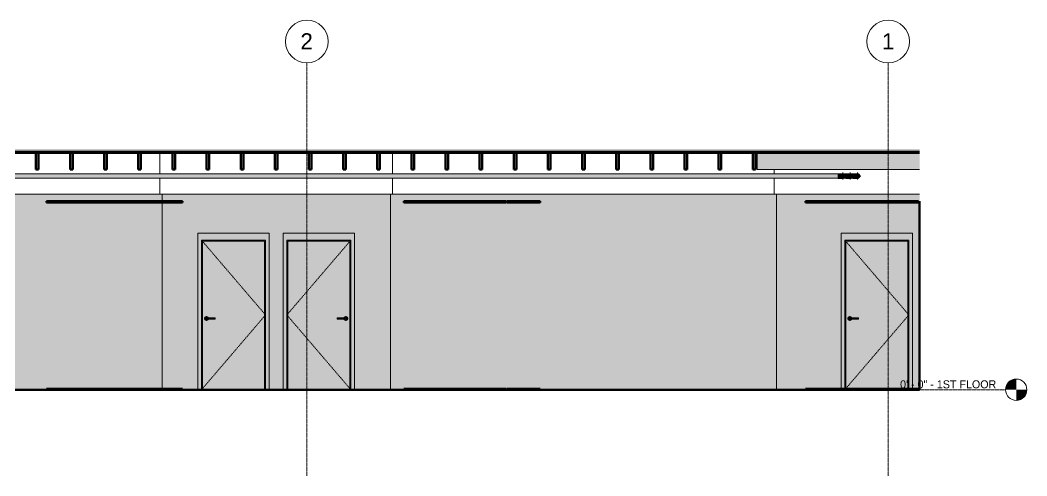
# Model space of a CAD drawing. Header units: inches. Extents: x -3547 to 1672, y -48 to 208.
# Drawn here: x -1654 to -1088, y -48 to 208 of the extents above; entities that cross this region are included whole.
import ezdxf

# ---------------------------------------------------------------- set-up
doc = ezdxf.new("R2010")
doc.units = ezdxf.units.IN
doc.header["$MEASUREMENT"] = 0
for name, pattern in [('Aligning Line 1_8_', [0.25, 0.125, -0.125]), ('Dash 1_16_', [0.125, 0.0625, -0.0625]), ('Grid Line 1_2_', [0.875, 0.5, -0.125, 0.125, -0.125])]:
    doc.linetypes.add(name, pattern=pattern)
for name, color, linetype, lineweight in [('0-2', 9, 'Continuous', 5), ('0-3', 165, 'Continuous', 5), ('0-4', 10, 'Continuous', 5), ('A-CLNG', 13, 'Continuous', 18), ('A-CLNG-2', 13, 'Continuous', 60), ('A-DOOR', 31, 'Continuous', 18), ('A-DOOR-1', 31, 'Dash 1_16_', 9), ('A-DOOR-2', 31, 'Continuous', 9), ('A-DOOR-FRAM', 31, 'Continuous', 9), ('A-DOOR-FRAM-1', 31, 'Continuous', 18), ('A-FLOR', 192, 'Continuous', 18), ('A-FLOR-2', 31, 'Continuous', 18), ('A-FLOR-3', 8, 'Continuous', 5), ('A-FLOR-4', 7, 'Continuous', 18), ('A-FLOR-5', 250, 'Continuous', 60), ('A-FLOR-6', 192, 'Continuous', 60), ('A-FLOR-LEVL', 51, 'Continuous', 9), ('A-FLOR-LEVL-1', 51, 'Grid Line 1_2_', 9), ('A-FLOR-LEVL-2', 151, 'Continuous', 9), ('A-FLOR-LEVL-3', 147, 'Continuous', 9), ('A-FLOR-MCUT-1', 7, 'Continuous', 18), ('A-FLOR-PATT-1', 253, 'Continuous', 9), ('A-WALL-1', 10, 'Continuous', 5), ('A-WALL-3', 7, 'Continuous', 18), ('G-ANNO-SYMB', 111, 'Aligning Line 1_8_', 9), ('G-ANNO-SYMB-1', 147, 'Aligning Line 1_8_', 9), ('I-WALL', 2, 'Continuous', 18), ('I-WALL-1', 2, 'Continuous', 5), ('I-WALL-2', 2, 'Continuous', 60), ('P-PIPE', 3, 'Continuous', 9), ('P-PIPE-1', 3, 'Continuous', 5), ('P-PIPE-CNTR', 3, 'Continuous', 9), ('S-BEAM', 12, 'Continuous', 9), ('S-BEAM-1', 12, 'Continuous', 60), ('S-GRID-1', 1, 'Grid Line 1_2_', 9), ('S-GRID-IDEN', 1, 'Continuous', 9), ('S-GRID-IDEN-1', 147, 'Continuous', 9)]:
    doc.layers.add(name, color=color, linetype=linetype, lineweight=lineweight)
doc.styles.add('Arial', font='arial.ttf', dxfattribs={"height": 9})
doc.styles.add('Century Gothic', font='ufonts.com_century-gothic.ttf', dxfattribs={"height": 4.5})

# ---------------------------------------------------------------- blocks, each defined once
blk = doc.blocks.new('Level - Level Head - Circle-V14-Elevation 7 - a')
at = {"layer": 'A-FLOR-LEVL'}
h = blk.add_hatch(color=256, dxfattribs=at)
edge = h.paths.add_edge_path(flags=0)
edge.add_line((3553.3, 0), (3547.3, 0))
edge.add_arc((3553.3, 0), 6, 90, 180, ccw=False)
edge.add_line((3553.3, 6), (3553.3, 0))
h = blk.add_hatch(color=256, dxfattribs=at)
edge = h.paths.add_edge_path(flags=0)
edge.add_line((3553.3, -6), (3553.3, 0))
edge.add_line((3553.3, 0), (3559.3, 0))
edge.add_arc((3553.3, 0), 6, 270, 360, ccw=False)
at = {"layer": 'A-FLOR-LEVL-2'}
blk.add_circle((3553.3, 0), 6, dxfattribs=at)
blk = doc.blocks.new('CTR - 2nd Phase_rvt-2-Elevation 7 - a')
at = {"layer": 'A-FLOR-LEVL-1'}
blk.add_line((2420.6, 0), (3547.3, 0), dxfattribs=at)
at = {"layer": '0-2'}
blk.add_blockref('Level - Level Head - Circle-V14-Elevation 7 - a', (0, 0), dxfattribs=at)
at = {"layer": 'A-FLOR-LEVL', "insert": (3487.99, 5.28), "char_height": 4.5, "width": 64.9935, "attachment_point": 1, "style": 'Century Gothic'}
blk.add_mtext('0\' - 0" - 1ST FLOOR', dxfattribs=at)
blk = doc.blocks.new('Level - Level Head - Circle-V15-Elevation 7 - a')
at = {"layer": 'A-FLOR-LEVL'}
h = blk.add_hatch(color=256, dxfattribs=at)
edge = h.paths.add_edge_path(flags=0)
edge.add_line((3553.3, 0), (3547.3, 0))
edge.add_arc((3553.3, 0), 6, 90, 180, ccw=False)
edge.add_line((3553.3, 6), (3553.3, 0))
h = blk.add_hatch(color=256, dxfattribs=at)
edge = h.paths.add_edge_path(flags=0)
edge.add_line((3553.3, -6), (3553.3, 0))
edge.add_line((3553.3, 0), (3559.3, 0))
edge.add_arc((3553.3, 0), 6, 270, 360, ccw=False)
at = {"layer": 'A-FLOR-LEVL-3'}
blk.add_circle((3553.3, 0), 6, dxfattribs=at)
blk = doc.blocks.new('CTR - 1st Phase - Unit Layouts_rvt-2-Elevation 7 - a')
at = {"layer": 'A-WALL-1'}
for points in [[(2737.7, 106), (2740.85, 106), (2740.85, 108.75), (2736.7, 108.75), (2736.7, 106), (2736.79, 106)], [(2745.6, 106), (2745.6, 108.75), (2740.85, 108.75), (2740.85, 106), (2742.65, 106)], [(2782.43, 106), (2782.43, 108.75), (2777.68, 108.75), (2777.68, 106)], [(2790.83, 106), (2797.9, 106), (2797.9, 108.75), (2782.43, 108.75), (2782.43, 106), (2783.03, 106)]]:
    blk.add_hatch(color=256, dxfattribs=at).paths.add_polyline_path(points, flags=0)
at = {"layer": 'A-FLOR-LEVL-1'}
blk.add_line((2420.6, 0), (3547.3, 0), dxfattribs=at)
at = {"layer": 'A-WALL-3'}
for p, q in [((2745.6, 108.75), (2745.6, 106)), ((2777.68, 106), (2777.68, 108.75))]:
    blk.add_line(p, q, dxfattribs=at)
at = {"layer": '0-3'}
blk.add_blockref('Level - Level Head - Circle-V15-Elevation 7 - a', (0, 0), dxfattribs=at)
at = {"layer": 'A-FLOR-LEVL', "insert": (3487.99, 5.28), "char_height": 4.5, "width": 64.9935, "attachment_point": 1, "style": 'Century Gothic'}
blk.add_mtext('0\' - 0" - 1ST FLOOR', dxfattribs=at)
blk = doc.blocks.new('CTR  - Topography_rvt-2-Elevation 7 - a')
at = {"layer": 'A-FLOR-LEVL-1'}
blk.add_line((2420.6, 0), (3547.3, 0), dxfattribs=at)
at = {"layer": 'G-ANNO-SYMB-1'}
blk.add_line((2468.96, 0), (3498.95, 0), dxfattribs=at)
at = {"layer": '0-3'}
blk.add_blockref('Level - Level Head - Circle-V15-Elevation 7 - a', (0, 0), dxfattribs=at)
at = {"layer": 'A-FLOR-LEVL', "insert": (3487.99, 5.28), "char_height": 4.5, "width": 64.9935, "attachment_point": 1, "style": 'Century Gothic'}
blk.add_mtext('0\' - 0" - 1ST FLOOR', dxfattribs=at)
blk = doc.blocks.new('Grid - Grid Head - Circle-50561-Elevation 7 - a')
at = {"layer": 'S-GRID-IDEN-1'}
for start, end in [(0, 180), (180, 360)]:
    blk.add_arc((3481.32, 195.58), 12, start, end, dxfattribs=at)
blk = doc.blocks.new('CTR - 1st Phase - Shell_rvt-2-Elevation 7 - a')
at = {"layer": 'A-FLOR-2'}
blk.add_hatch(color=256, dxfattribs=at).paths.add_polyline_path([(2468.96, 133), (3498.95, 133), (3498.95, 133.75), (2468.96, 133.75)], flags=0)
at = {"layer": 'A-FLOR-3'}
blk.add_hatch(color=256, dxfattribs=at).paths.add_polyline_path([(3466.77, 133.75), (3498.95, 133.75), (3498.95, 134), (2468.96, 134), (2468.96, 133.75), (3450.67, 133.75)], flags=0)
at = {"layer": 'A-FLOR-PATT-1'}
h = blk.add_hatch(dxfattribs=at)
h.set_pattern_fill('FP_3', color=256, style=0, pattern_type=2)
h.set_pattern_definition([(0, (3065.518, 0), (15.36, 3.84), [0.634, -10.886, 0.634, -10.886, -61.44]), (0, (3065.518, 0), (15.36, 3.84), [-23.04, 0.634, -22.406, 0.634, -10.886, -26.88]), (0, (3065.518, 0), (15.36, 3.84), [-57.6, 0.634, -7.046, 0.634, -18.566]), (120, (3071.278, 1.92), (-11.005538, 11.38215), [0.634, -10.886, 0.634, -10.886, -61.44]), (120, (3071.278, 1.92), (-11.005538, 11.38215), [-23.04, 0.634, -22.406, 0.634, -10.886, -26.88]), (120, (3071.278, 1.92), (-11.005538, 11.38215), [-57.6, 0.634, -7.046, 0.634, -18.566]), (240, (3073.198, 9.6), (-4.354462, -15.22215), [0.634, -10.886, 0.634, -10.886, -61.44]), (240, (3073.198, 9.6), (-4.354462, -15.22215), [-23.04, 0.634, -22.406, 0.634, -10.886, -26.88]), (240, (3073.198, 9.6), (-4.354462, -15.22215), [-57.6, 0.634, -7.046, 0.634, -18.566])])
h.paths.add_polyline_path([(3498.95, 134), (3498.95, 135.23), (2468.96, 135.23), (2468.96, 134), (3466.77, 134)], flags=0)
at = {"layer": 'A-FLOR-4'}
for p, q in [((3071.67, 133), (3071.67, 121.19)), ((3202.57, 133), (3202.57, 121.19)), ((3417.27, 123.75), (3417.27, 121.19)), ((3071.67, 118.81), (3071.67, 109.87)), ((3202.57, 118.81), (3202.57, 109.87)), ((3417.27, 118.81), (3417.27, 109.87))]:
    blk.add_line(p, q, dxfattribs=at)
at = {"layer": 'A-FLOR-5'}
for p, q in [((2468.96, 133), (3498.95, 133)), ((3498.95, 0), (2468.96, 0))]:
    blk.add_line(p, q, dxfattribs=at)
at = {"layer": 'A-FLOR-LEVL-1'}
blk.add_line((2420.6, 0), (3547.3, 0), dxfattribs=at)
at = {"layer": 'A-FLOR-MCUT-1'}
for p, q in [((3498.95, 134), (2468.96, 134)), ((3498.95, 133.75), (2468.96, 133.75))]:
    blk.add_line(p, q, dxfattribs=at)
at = {"layer": 'G-ANNO-SYMB-1'}
blk.add_line((2468.96, 0), (3498.95, 0), dxfattribs=at)
at = {"layer": 'S-GRID-1'}
for p, q in [((3154.32, -48.37), (3154.32, 183.58)), ((3481.32, -48.37), (3481.32, 183.58))]:
    blk.add_line(p, q, dxfattribs=at)
at = {"layer": '0-3'}
for name, p in [('Grid - Grid Head - Circle-50561-Elevation 7 - a', (-327, 0)), ('Grid - Grid Head - Circle-50561-Elevation 7 - a', (0, 0)), ('Level - Level Head - Circle-V15-Elevation 7 - a', (0, 0))]:
    blk.add_blockref(name, p, dxfattribs=at)
at = {"layer": 'A-FLOR-LEVL', "insert": (3487.99, 5.28), "char_height": 4.5, "width": 64.9935, "attachment_point": 1, "style": 'Century Gothic'}
blk.add_mtext('0\' - 0" - 1ST FLOOR', dxfattribs=at)
at = {"layer": 'S-GRID-IDEN', "char_height": 9, "width": 8.484, "attachment_point": 1, "style": 'Arial'}
for s, insert in [('2', (3150.76, 200.22)), ('1', (3477.76, 200.22))]:
    blk.add_mtext(s, dxfattribs=dict(at, insert=insert))
blk = doc.blocks.new('CTR - 1st Phase -Stairs _ Elevators_rvt-2-Elevation 7 - a')
at = {"layer": 'A-FLOR-LEVL-1'}
blk.add_line((2420.6, 0), (3547.3, 0), dxfattribs=at)
at = {"layer": '0-3'}
blk.add_blockref('Level - Level Head - Circle-V15-Elevation 7 - a', (0, 0), dxfattribs=at)
at = {"layer": 'A-FLOR-LEVL', "insert": (3487.99, 5.28), "char_height": 4.5, "width": 64.9935, "attachment_point": 1, "style": 'Century Gothic'}
blk.add_mtext('0\' - 0" - 1ST FLOOR', dxfattribs=at)
blk = doc.blocks.new('HOLLOW METAL - UNIT DOOR-1759293-Elevation 7 - a')
at = {"layer": 'A-DOOR'}
h = blk.add_hatch(color=256, dxfattribs=at)
h.paths.add_polyline_path([(3477.97, 0.5), (3492.3, 0.5), (3492.3, 83.38), (3457.55, 83.38), (3457.55, 0.5)], flags=0)
h.paths.add_polyline_path([(3459.78, 38.82), (3459.47, 38.86), (3459.19, 38.98), (3458.94, 39.16), (3458.76, 39.41), (3458.64, 39.69), (3458.6, 40), (3458.64, 40.31), (3458.76, 40.59), (3458.94, 40.84), (3459.19, 41.02), (3459.47, 41.14), (3459.78, 41.18), (3460.08, 41.14), (3460.37, 41.02), (3460.61, 40.84), (3460.8, 40.59), (3460.88, 40.39), (3464.6, 40.38), (3464.6, 39.61), (3460.88, 39.61), (3460.8, 39.41), (3460.61, 39.16), (3460.37, 38.98), (3460.08, 38.86)], flags=0)
h = blk.add_hatch(color=256, dxfattribs=at)
h.paths.add_polyline_path([(3459.6, 39.72), (3459.51, 39.87), (3459.49, 39.98), (3459.48, 40), (3459.51, 40.13), (3459.58, 40.25), (3459.59, 40.25), (3459.54, 39.98), (3459.59, 39.75)], flags=0)
h.paths.add_polyline_path([(3459.78, 38.82), (3460.08, 38.86), (3460.37, 38.98), (3460.61, 39.16), (3460.8, 39.41), (3460.88, 39.61), (3459.76, 39.62), (3459.63, 39.7), (3459.6, 39.75), (3459.54, 40.01), (3459.62, 40.29), (3459.72, 40.36), (3459.79, 40.38), (3459.97, 40.38), (3460.06, 40.38), (3460.88, 40.39), (3460.8, 40.59), (3460.61, 40.84), (3460.37, 41.02), (3460.08, 41.14), (3459.78, 41.18), (3459.47, 41.14), (3459.19, 41.02), (3458.94, 40.84), (3458.76, 40.59), (3458.64, 40.31), (3458.6, 40), (3458.64, 39.69), (3458.76, 39.41), (3458.94, 39.16), (3459.19, 38.98), (3459.47, 38.86)], flags=0)
for points in [[(3459.88, 39.61), (3460.1, 39.62), (3460.47, 39.62), (3460.47, 40), (3459.48, 40), (3459.51, 39.87), (3459.58, 39.75), (3459.63, 39.7), (3459.72, 39.64), (3459.82, 39.61)], [(3460.47, 40), (3464.6, 40), (3464.6, 40.39), (3460.47, 40.38), (3460.47, 40.06)], [(3460.88, 39.61), (3464.6, 39.62), (3464.6, 40), (3460.47, 40), (3460.47, 39.61), (3460.85, 39.61)]]:
    blk.add_hatch(color=256, dxfattribs=at).paths.add_polyline_path(points, flags=0)
h = blk.add_hatch(color=256, dxfattribs=at)
h.paths.add_polyline_path([(3459.6, 40.28), (3459.51, 40.13), (3459.5, 40.1), (3459.5, 40), (3459.53, 40), (3459.6, 40.27)], flags=0)
h.paths.add_polyline_path([(3460.47, 40), (3460.47, 40.39), (3460.43, 40.38), (3459.86, 40.38), (3459.88, 40.39), (3459.72, 40.36), (3459.62, 40.29), (3459.6, 40.25), (3459.53, 40), (3460.37, 40)], flags=0)
at = {"layer": 'A-DOOR-FRAM-1'}
for points in [[(3454.94, 0.5), (3456.92, 0.5), (3456.92, 84), (3492.92, 84), (3492.92, 0.5), (3494.92, 0.5), (3494.92, 88), (3454.92, 88), (3454.92, 0.5)], [(3492.92, 0.5), (3492.92, 0.5), (3492.92, 84), (3456.92, 84), (3456.93, 0.5), (3457.55, 0.5), (3457.55, 83.38), (3492.3, 83.38), (3492.3, 0.5)]]:
    blk.add_hatch(color=256, dxfattribs=at).paths.add_polyline_path(points, flags=0)
at = {"layer": 'A-DOOR-1'}
for p, q in [((3456.92, 84), (3492.92, 42)), ((3492.92, 42), (3457.35, 0.5))]:
    blk.add_line(p, q, dxfattribs=at)
at = {"layer": 'A-DOOR-2'}
for p, q in [((3464.6, 40.39), (3460.47, 40.39)), ((3464.6, 40.39), (3464.6, 40)), ((3464.6, 40), (3464.6, 39.61)), ((3460.47, 39.61), (3464.6, 39.61))]:
    blk.add_line(p, q, dxfattribs=at)
at = {"layer": 'A-DOOR-2', "flags": 128}
for points in [[(3460.47, 40.39), (3460.07, 40.39), (3459.88, 40.39), (3459.88, 40.39)], [(3459.88, 39.61), (3460.03, 39.61), (3460.42, 39.61), (3460.47, 39.61)]]:
    blk.add_lwpolyline(points, dxfattribs=at)
at = {"layer": 'A-DOOR-2'}
for start, end in [(19.6343, 180), (180, 340.4367)]:
    blk.add_arc((3459.78, 40), 1.18, start, end, dxfattribs=at)
at = {"layer": 'A-DOOR-FRAM'}
for p, q in [((3494.92, 88), (3454.92, 88)), ((3454.92, 88), (3454.92, 0.5)), ((3494.92, 88), (3494.92, 0.5)), ((3456.92, 84), (3492.92, 84)), ((3456.92, 0.5), (3456.92, 84)), ((3457.55, 83.38), (3492.3, 83.38)), ((3457.55, 0.5), (3457.55, 83.38)), ((3492.3, 83.38), (3492.3, 0.5)), ((3492.92, 84), (3492.92, 0.5))]:
    blk.add_line(p, q, dxfattribs=at)
blk = doc.blocks.new('HOLLOW METAL - UNIT DOOR-1960771-Elevation 7 - a')
at = {"layer": 'A-DOOR'}
h = blk.add_hatch(color=256, dxfattribs=at)
h.paths.add_polyline_path([(3143.75, 0), (3178.5, 0), (3178.5, 83.38), (3143.75, 83.38), (3143.75, 33.79)], flags=0)
h.paths.add_polyline_path([(3176.27, 38.82), (3175.96, 38.86), (3175.68, 38.98), (3175.43, 39.16), (3175.25, 39.41), (3175.16, 39.61), (3171.45, 39.62), (3171.45, 40.39), (3175.16, 40.39), (3175.25, 40.59), (3175.43, 40.84), (3175.68, 41.02), (3175.96, 41.14), (3176.27, 41.18), (3176.57, 41.14), (3176.86, 41.02), (3177.1, 40.84), (3177.29, 40.59), (3177.41, 40.31), (3177.45, 40), (3177.41, 39.69), (3177.29, 39.41), (3177.08, 39.15), (3176.86, 38.98), (3176.57, 38.86)], flags=0)
for points in [[(3171.45, 40), (3175.58, 40), (3175.58, 40.39), (3171.45, 40.38), (3171.45, 40.1)], [(3175.1, 39.61), (3175.58, 39.62), (3175.58, 40), (3171.45, 40), (3171.45, 39.61), (3175.09, 39.61)], [(3176.45, 40), (3176.56, 40), (3176.52, 40.18), (3176.47, 40.25), (3176.39, 40.33), (3176.33, 40.36), (3176.26, 40.38), (3176.08, 40.38), (3175.95, 40.38), (3175.58, 40.38), (3175.58, 40), (3176.43, 40)]]:
    blk.add_hatch(color=256, dxfattribs=at).paths.add_polyline_path(points, flags=0)
h = blk.add_hatch(color=256, dxfattribs=at)
h.paths.add_polyline_path([(3176.45, 40.28), (3176.54, 40.13), (3176.55, 40.1), (3176.56, 39.98), (3176.54, 39.87), (3176.47, 39.75), (3176.46, 39.76), (3176.51, 40.01), (3176.45, 40.27)], flags=0)
h.paths.add_polyline_path([(3176.27, 38.82), (3176.57, 38.86), (3176.86, 38.98), (3177.1, 39.16), (3177.29, 39.41), (3177.41, 39.69), (3177.45, 40), (3177.41, 40.31), (3177.29, 40.59), (3177.08, 40.85), (3176.86, 41.02), (3176.57, 41.14), (3176.27, 41.18), (3175.96, 41.14), (3175.68, 41.02), (3175.43, 40.84), (3175.25, 40.59), (3175.18, 40.39), (3176.19, 40.38), (3176.17, 40.39), (3176.33, 40.36), (3176.43, 40.29), (3176.45, 40.25), (3176.51, 39.97), (3176.42, 39.7), (3176.33, 39.64), (3176.23, 39.61), (3176.07, 39.61), (3176, 39.62), (3175.16, 39.61), (3175.25, 39.41), (3175.43, 39.16), (3175.68, 38.98), (3175.96, 38.86)], flags=0)
h = blk.add_hatch(color=256, dxfattribs=at)
h.paths.add_polyline_path([(3176.45, 39.72), (3176.54, 39.87), (3176.56, 39.98), (3176.55, 40), (3176.51, 40), (3176.46, 39.75)], flags=0)
h.paths.add_polyline_path([(3176.17, 39.61), (3176.34, 39.65), (3176.43, 39.7), (3176.45, 39.75), (3176.51, 40), (3175.58, 40), (3175.58, 39.61), (3175.61, 39.62), (3176.14, 39.61)], flags=0)
at = {"layer": 'A-DOOR-FRAM-1'}
for points in [[(3143.12, 0), (3143.12, 84), (3179.12, 84), (3179.12, 0), (3181.12, 0), (3181.12, 88), (3141.12, 88), (3141.12, 0)], [(3143.75, 0), (3143.75, 83.38), (3178.5, 83.38), (3178.5, 0), (3179.12, 0), (3179.12, 84), (3143.12, 84), (3143.12, 0)]]:
    blk.add_hatch(color=256, dxfattribs=at).paths.add_polyline_path(points, flags=0)
at = {"layer": 'A-DOOR-1'}
for p, q in [((3179.12, 84), (3143.12, 42)), ((3143.12, 42), (3179.12, 0))]:
    blk.add_line(p, q, dxfattribs=at)
at = {"layer": 'A-DOOR-2'}
for p, q in [((3175.58, 40.39), (3171.45, 40.39)), ((3171.45, 40), (3171.45, 40.39)), ((3171.45, 39.61), (3171.45, 40)), ((3171.45, 39.61), (3175.58, 39.61))]:
    blk.add_line(p, q, dxfattribs=at)
at = {"layer": 'A-DOOR-2', "flags": 128}
for points in [[(3176.17, 40.39), (3176.02, 40.39), (3175.63, 40.39), (3175.58, 40.39)], [(3175.58, 39.61), (3175.98, 39.61), (3176.17, 39.61), (3176.17, 39.61)]]:
    blk.add_lwpolyline(points, dxfattribs=at)
at = {"layer": 'A-DOOR-2'}
for start, end in [(360, 160.3657), (199.5633, 360)]:
    blk.add_arc((3176.27, 40), 1.18, start, end, dxfattribs=at)
at = {"layer": 'A-DOOR-FRAM'}
for p, q in [((3143.12, 0), (3143.12, 84)), ((3143.12, 84), (3179.12, 84)), ((3143.75, 0), (3143.75, 83.38)), ((3143.75, 83.38), (3178.5, 83.38)), ((3178.5, 83.38), (3178.5, 0)), ((3179.12, 84), (3179.12, 0))]:
    blk.add_line(p, q, dxfattribs=at)
blk = doc.blocks.new('HOLLOW METAL - UNIT DOOR-1956233-Elevation 7 - a')
at = {"layer": 'A-DOOR'}
h = blk.add_hatch(color=256, dxfattribs=at)
h.paths.add_polyline_path([(3095.75, 0), (3130.5, 0), (3130.5, 83.37), (3095.75, 83.37), (3095.75, 33.79)], flags=0)
h.paths.add_polyline_path([(3097.98, 38.82), (3097.67, 38.86), (3097.39, 38.98), (3097.14, 39.16), (3096.96, 39.41), (3096.84, 39.69), (3096.8, 40), (3096.84, 40.31), (3096.96, 40.59), (3097.14, 40.84), (3097.39, 41.02), (3097.67, 41.14), (3097.98, 41.18), (3098.28, 41.14), (3098.62, 40.98), (3098.81, 40.84), (3099, 40.59), (3099.08, 40.39), (3102.8, 40.38), (3102.8, 39.61), (3099.08, 39.61), (3099, 39.41), (3098.81, 39.16), (3098.57, 38.98), (3098.28, 38.86)], flags=0)
h = blk.add_hatch(color=256, dxfattribs=at)
h.paths.add_polyline_path([(3097.8, 39.72), (3097.71, 39.88), (3097.7, 39.9), (3097.68, 40), (3097.71, 40.13), (3097.78, 40.25), (3097.79, 40.25), (3097.74, 39.99), (3097.79, 39.75)], flags=0)
h.paths.add_polyline_path([(3097.98, 38.82), (3098.28, 38.86), (3098.62, 39.02), (3098.81, 39.16), (3099, 39.41), (3099.08, 39.61), (3097.96, 39.62), (3097.82, 39.71), (3097.8, 39.75), (3097.74, 40.01), (3097.82, 40.29), (3097.92, 40.36), (3097.99, 40.38), (3098.17, 40.38), (3098.26, 40.38), (3099.08, 40.39), (3099, 40.59), (3098.81, 40.84), (3098.57, 41.02), (3098.28, 41.14), (3097.98, 41.18), (3097.67, 41.14), (3097.39, 41.02), (3097.14, 40.84), (3096.96, 40.59), (3096.84, 40.31), (3096.8, 40), (3096.84, 39.69), (3096.96, 39.41), (3097.14, 39.16), (3097.39, 38.98), (3097.67, 38.86)], flags=0)
for points in [[(3098.67, 39.61), (3098.67, 40), (3097.68, 40), (3097.73, 39.83), (3097.78, 39.75), (3097.83, 39.7), (3097.93, 39.64), (3098.01, 39.62), (3098.18, 39.61), (3098.25, 39.62), (3098.63, 39.62)], [(3100.26, 40), (3102.8, 40), (3102.8, 40.39), (3098.67, 40.38), (3098.67, 40), (3099.16, 40)], [(3099.58, 39.61), (3102.8, 39.62), (3102.8, 40), (3098.67, 40), (3098.67, 39.61), (3099.32, 39.61)]]:
    blk.add_hatch(color=256, dxfattribs=at).paths.add_polyline_path(points, flags=0)
h = blk.add_hatch(color=256, dxfattribs=at)
h.paths.add_polyline_path([(3097.8, 40.28), (3097.71, 40.13), (3097.7, 40.1), (3097.7, 40), (3097.73, 40), (3097.79, 40.25)], flags=0)
h.paths.add_polyline_path([(3098.57, 40), (3098.67, 40), (3098.67, 40.39), (3098.62, 40.38), (3098.06, 40.38), (3098.08, 40.39), (3097.92, 40.36), (3097.82, 40.29), (3097.8, 40.25), (3097.73, 40), (3098.48, 40)], flags=0)
at = {"layer": 'A-DOOR-FRAM-1'}
for points in [[(3131.12, 0), (3133.12, 0), (3133.12, 88), (3093.12, 88), (3093.12, 0), (3095.12, 0), (3095.12, 84), (3131.12, 84), (3131.12, 33.79)], [(3095.75, 0), (3095.75, 83.37), (3130.5, 83.37), (3130.5, 0), (3131.12, 0), (3131.12, 84), (3095.12, 84), (3095.12, 0)]]:
    blk.add_hatch(color=256, dxfattribs=at).paths.add_polyline_path(points, flags=0)
at = {"layer": 'A-DOOR-1'}
for p, q in [((3095.12, 84), (3131.12, 42)), ((3131.12, 42), (3095.12, 0))]:
    blk.add_line(p, q, dxfattribs=at)
at = {"layer": 'A-DOOR-2'}
for p, q in [((3102.8, 40.39), (3098.67, 40.39)), ((3102.8, 40.39), (3102.8, 40)), ((3102.8, 40), (3102.8, 39.61)), ((3098.67, 39.61), (3102.8, 39.61))]:
    blk.add_line(p, q, dxfattribs=at)
at = {"layer": 'A-DOOR-2', "flags": 128}
for points in [[(3098.67, 40.39), (3098.27, 40.39), (3098.08, 40.39), (3098.08, 40.39)], [(3098.08, 39.61), (3098.23, 39.61), (3098.62, 39.61), (3098.67, 39.61)]]:
    blk.add_lwpolyline(points, dxfattribs=at)
at = {"layer": 'A-DOOR-2'}
for start, end in [(19.6343, 180), (180, 340.4367)]:
    blk.add_arc((3097.98, 40), 1.18, start, end, dxfattribs=at)
at = {"layer": 'A-DOOR-FRAM'}
for p, q in [((3095.12, 84), (3131.12, 84)), ((3095.12, 0), (3095.12, 84)), ((3095.75, 83.37), (3130.5, 83.37)), ((3095.75, 0), (3095.75, 83.37)), ((3130.5, 83.37), (3130.5, 0)), ((3131.12, 84), (3131.12, 0))]:
    blk.add_line(p, q, dxfattribs=at)
blk = doc.blocks.new('Dimension Lumber - 2x10-2055076-Elevation 7 - a')
at = {"layer": 'S-BEAM'}
blk.add_hatch(color=256, dxfattribs=at).paths.add_polyline_path([(3385.94, 123.75), (3387.44, 123.75), (3387.44, 133), (3385.94, 133), (3385.94, 126.78)], flags=0)
at = {"layer": 'S-BEAM-1'}
for p, q in [((3387.44, 133), (3385.94, 133)), ((3385.94, 133), (3385.94, 123.75)), ((3387.44, 123.75), (3387.44, 133)), ((3385.94, 123.75), (3387.44, 123.75))]:
    blk.add_line(p, q, dxfattribs=at)
blk = doc.blocks.new('Dimension Lumber - 2x10-2055077-Elevation 7 - a')
at = {"layer": 'S-BEAM'}
blk.add_hatch(color=256, dxfattribs=at).paths.add_polyline_path([(3251.55, 123.75), (3253.05, 123.75), (3253.05, 133), (3251.55, 133), (3251.55, 126.78)], flags=0)
at = {"layer": 'S-BEAM-1'}
for p, q in [((3253.05, 133), (3251.55, 133)), ((3251.55, 133), (3251.55, 123.75)), ((3253.05, 123.75), (3253.05, 133)), ((3251.55, 123.75), (3253.05, 123.75))]:
    blk.add_line(p, q, dxfattribs=at)
blk = doc.blocks.new('Dimension Lumber - 2x10-V5-Elevation 7 - a')
at = {"layer": 'S-BEAM'}
blk.add_hatch(color=256, dxfattribs=at).paths.add_polyline_path([(3193.95, 123.75), (3195.45, 123.75), (3195.45, 133), (3193.95, 133), (3193.95, 126.78)], flags=0)
at = {"layer": 'S-BEAM-1'}
for p, q in [((3195.45, 133), (3193.95, 133)), ((3193.95, 133), (3193.95, 123.75)), ((3195.45, 123.75), (3195.45, 133)), ((3193.95, 123.75), (3195.45, 123.75))]:
    blk.add_line(p, q, dxfattribs=at)
blk = doc.blocks.new('Dimension Lumber - 2x10-2055079-Elevation 7 - a')
at = {"layer": 'S-BEAM'}
blk.add_hatch(color=256, dxfattribs=at).paths.add_polyline_path([(3078.76, 123.75), (3080.26, 123.75), (3080.26, 133), (3078.76, 133), (3078.76, 126.78)], flags=0)
at = {"layer": 'S-BEAM-1'}
for p, q in [((3080.26, 133), (3078.76, 133)), ((3078.76, 133), (3078.76, 123.75)), ((3080.26, 123.75), (3080.26, 133)), ((3078.76, 123.75), (3080.26, 123.75))]:
    blk.add_line(p, q, dxfattribs=at)
blk = doc.blocks.new('Dimension Lumber - 2x10-2055078-Elevation 7 - a')
at = {"layer": 'S-BEAM'}
blk.add_hatch(color=256, dxfattribs=at).paths.add_polyline_path([(3021.16, 123.75), (3022.66, 123.75), (3022.66, 133), (3021.16, 133), (3021.16, 126.78)], flags=0)
at = {"layer": 'S-BEAM-1'}
for p, q in [((3022.66, 133), (3021.16, 133)), ((3021.16, 133), (3021.16, 123.75)), ((3022.66, 123.75), (3022.66, 133)), ((3021.16, 123.75), (3022.66, 123.75))]:
    blk.add_line(p, q, dxfattribs=at)
blk = doc.blocks.new('Dimension Lumber - 2x10-2056818-Elevation 7 - a')
at = {"layer": 'S-BEAM'}
blk.add_hatch(color=256, dxfattribs=at).paths.add_polyline_path([(3466.77, 123.75), (3498.95, 123.75), (3498.95, 133), (3407.67, 133), (3407.67, 123.75), (3458.72, 123.75)], flags=0)
for p, q in [((3407.67, 123.75), (3407.67, 133)), ((3498.95, 123.75), (3407.67, 123.75))]:
    blk.add_line(p, q, dxfattribs=at)
blk = doc.blocks.new('Elbow - PVC - Sch 40 - Standard-2079255-Elevation 7 - a')
at = {"layer": 'P-PIPE'}
for points in [[(3461.96, 120), (3462.62, 120), (3462.62, 121.34), (3461.47, 121.34), (3461.47, 120)], [(3461.47, 118.66), (3462.62, 118.66), (3462.62, 120), (3461.47, 120), (3461.47, 118.7)], [(3462.65, 120), (3462.66, 120), (3462.7, 120.35), (3462.85, 120.69), (3463.05, 120.95), (3463.38, 121.19), (3463.67, 121.31), (3463.88, 121.34), (3462.84, 121.34), (3462.62, 121.34), (3462.62, 120)], [(3464, 118.66), (3463.63, 118.71), (3463.31, 118.85), (3463, 119.11), (3462.81, 119.38), (3462.7, 119.69), (3462.65, 120), (3462.62, 120), (3462.62, 118.66), (3463.92, 118.66)]]:
    blk.add_hatch(color=256, dxfattribs=at).paths.add_polyline_path(points, flags=0)
h = blk.add_hatch(color=256, dxfattribs=at)
h.paths.add_polyline_path([(3464, 118.66), (3464.35, 118.7), (3464.69, 118.85), (3464.95, 119.05), (3465.19, 119.38), (3465.3, 119.69), (3465.34, 120.03), (3465.3, 120.35), (3465.15, 120.69), (3464.95, 120.95), (3464.59, 121.2), (3464.31, 121.3), (3464, 121.34), (3463.65, 121.3), (3463.31, 121.15), (3463.05, 120.95), (3462.84, 120.67), (3462.7, 120.31), (3462.66, 119.99), (3462.7, 119.65), (3462.85, 119.31), (3463.05, 119.05), (3463.41, 118.8), (3463.69, 118.7)], flags=0)
h.paths.add_polyline_path([(3464, 118.81), (3463.69, 118.85), (3463.35, 119.01), (3463.16, 119.16), (3462.97, 119.41), (3462.85, 119.69), (3462.81, 120), (3462.85, 120.31), (3462.97, 120.59), (3463.16, 120.84), (3463.41, 121.03), (3463.69, 121.15), (3464, 121.19), (3464.31, 121.15), (3464.63, 121), (3464.84, 120.84), (3465.03, 120.59), (3465.15, 120.31), (3465.19, 120), (3465.15, 119.69), (3464.99, 119.36), (3464.84, 119.16), (3464.59, 118.97), (3464.31, 118.85), (3464.04, 118.82)], flags=0)
for p, q in [((3462.62, 121.34), (3461.47, 121.34)), ((3461.47, 120), (3461.47, 121.34)), ((3461.47, 118.66), (3461.47, 120)), ((3461.47, 118.66), (3462.62, 118.66))]:
    blk.add_line(p, q, dxfattribs=at)
at = {"layer": 'P-PIPE', "flags": 128}
for points in [[(3462.62, 121.34), (3462.68, 121.34), (3462.73, 121.34), (3462.79, 121.34), (3462.84, 121.34), (3462.9, 121.34), (3462.95, 121.34), (3463, 121.34), (3463.06, 121.34), (3463.11, 121.34), (3463.16, 121.34), (3463.21, 121.34), (3463.26, 121.34), (3463.31, 121.34), (3463.36, 121.34), (3463.4, 121.34), (3463.45, 121.34), (3463.49, 121.34), (3463.53, 121.34), (3463.57, 121.34), (3463.61, 121.34), (3463.65, 121.34), (3463.68, 121.34), (3463.72, 121.34), (3463.75, 121.34), (3463.78, 121.34), (3463.81, 121.34), (3463.84, 121.34), (3463.86, 121.34), (3463.89, 121.34), (3463.91, 121.34), (3463.93, 121.34), (3463.94, 121.34), (3463.96, 121.34), (3463.97, 121.34), (3463.98, 121.34), (3463.99, 121.34), (3463.99, 121.34), (3464, 121.34), (3464, 121.34), (3464, 121.34)], [(3464, 121.34), (3464.05, 121.34), (3464.11, 121.34), (3464.16, 121.33), (3464.21, 121.33), (3464.27, 121.32), (3464.32, 121.31), (3464.37, 121.29), (3464.42, 121.28), (3464.47, 121.26), (3464.52, 121.24), (3464.57, 121.22), (3464.62, 121.19), (3464.67, 121.17), (3464.71, 121.14), (3464.76, 121.11), (3464.8, 121.08), (3464.85, 121.05), (3464.89, 121.01), (3464.93, 120.97), (3464.96, 120.94), (3465, 120.9), (3465.04, 120.86), (3465.07, 120.81), (3465.1, 120.77), (3465.13, 120.73), (3465.16, 120.68), (3465.19, 120.63), (3465.21, 120.59), (3465.23, 120.54), (3465.25, 120.49), (3465.27, 120.44), (3465.29, 120.39), (3465.3, 120.33), (3465.31, 120.28), (3465.32, 120.23), (3465.33, 120.18), (3465.34, 120.12), (3465.34, 120.07), (3465.34, 120.01), (3465.34, 120)], [(3465.34, 120), (3465.34, 119.95), (3465.34, 119.89), (3465.33, 119.84), (3465.33, 119.79), (3465.32, 119.73), (3465.31, 119.68), (3465.29, 119.63), (3465.28, 119.58), (3465.26, 119.53), (3465.24, 119.48), (3465.22, 119.43), (3465.19, 119.38), (3465.17, 119.33), (3465.14, 119.29), (3465.11, 119.24), (3465.08, 119.2), (3465.05, 119.15), (3465.01, 119.11), (3464.97, 119.07), (3464.94, 119.04), (3464.9, 119), (3464.86, 118.96), (3464.81, 118.93), (3464.77, 118.9), (3464.73, 118.87), (3464.68, 118.84), (3464.63, 118.81), (3464.59, 118.79), (3464.54, 118.77), (3464.49, 118.75), (3464.44, 118.73), (3464.39, 118.71), (3464.33, 118.7), (3464.28, 118.69), (3464.23, 118.68), (3464.18, 118.67), (3464.12, 118.66), (3464.07, 118.66), (3464.01, 118.66), (3464, 118.66)], [(3464, 118.66), (3464, 118.66), (3464, 118.66), (3463.99, 118.66), (3463.98, 118.66), (3463.97, 118.66), (3463.96, 118.66), (3463.95, 118.66), (3463.93, 118.66), (3463.91, 118.66), (3463.89, 118.66), (3463.87, 118.66), (3463.84, 118.66), (3463.82, 118.66), (3463.79, 118.66), (3463.76, 118.66), (3463.73, 118.66), (3463.69, 118.66), (3463.66, 118.66), (3463.62, 118.66), (3463.58, 118.66), (3463.54, 118.66), (3463.5, 118.66), (3463.46, 118.66), (3463.41, 118.66), (3463.37, 118.66), (3463.32, 118.66), (3463.27, 118.66), (3463.22, 118.66), (3463.17, 118.66), (3463.12, 118.66), (3463.07, 118.66), (3463.02, 118.66), (3462.97, 118.66), (3462.91, 118.66), (3462.86, 118.66), (3462.8, 118.66), (3462.75, 118.66), (3462.69, 118.66), (3462.64, 118.66), (3462.62, 118.66)]]:
    blk.add_lwpolyline(points, dxfattribs=at)
at = {"layer": 'P-PIPE'}
for start, end in [(360, 180), (180, 360)]:
    blk.add_arc((3464, 120), 1.34, start, end, dxfattribs=at)
blk = doc.blocks.new('Level - Level Head - Circle-50818-Elevation 7 - a')
at = {"layer": 'A-FLOR-LEVL'}
h = blk.add_hatch(color=256, dxfattribs=at)
edge = h.paths.add_edge_path(flags=0)
edge.add_line((3553.3, 0), (3547.3, 0))
edge.add_arc((3553.3, 0), 6, 90, 180, ccw=False)
edge.add_line((3553.3, 6), (3553.3, 0))
h = blk.add_hatch(color=256, dxfattribs=at)
edge = h.paths.add_edge_path(flags=0)
edge.add_line((3553.3, -6), (3553.3, 0))
edge.add_line((3553.3, 0), (3559.3, 0))
edge.add_arc((3553.3, 0), 6, 270, 360, ccw=False)
blk.add_circle((3553.3, 0), 6, dxfattribs=at)

msp = doc.modelspace()

# ---------------------------------------------------------------- hatches: boundary and pattern name
at = {"layer": 'A-CLNG'}
h = msp.add_hatch(color=256, dxfattribs=at)
h.paths.add_polyline_path([(-1575.63, 105.07), (-1562.85, 105.07), (-1562.85, 105.82), (-1581.8, 105.82), (-1581.8, 105.07), (-1580.38, 105.07)], flags=0)
h.paths.add_polyline_path([(-1631.16, 105.07), (-1620.45, 105.07), (-1620.45, 105.82), (-1639.4, 105.82), (-1639.4, 105.07)], flags=0)
h.paths.add_polyline_path([(-1620.2, 105.07), (-1582.05, 105.07), (-1582.05, 105.82), (-1620.2, 105.82)], flags=0)
h = msp.add_hatch(color=256, dxfattribs=at)
h.paths.add_polyline_path([(-1380.71, 105.07), (-1361.76, 105.07), (-1361.76, 105.82), (-1380.71, 105.82)], flags=0)
h.paths.add_polyline_path([(-1438.03, 105.07), (-1419.36, 105.07), (-1419.36, 105.82), (-1438.31, 105.82), (-1438.31, 105.07)], flags=0)
h.paths.add_polyline_path([(-1419.11, 105.07), (-1380.96, 105.07), (-1380.96, 105.82), (-1419.11, 105.82)], flags=0)
msp.add_hatch(color=256, dxfattribs=at).paths.add_polyline_path([(-1212.01, 105.07), (-1148.97, 105.07), (-1148.97, 105.82), (-1212.58, 105.82), (-1212.58, 105.07)], flags=0)
at = {"layer": 'A-FLOR'}
h = msp.add_hatch(color=256, dxfattribs=at)
h.paths.add_polyline_path([(-1569.16, 0), (-1562.85, 0), (-1562.85, 0.5), (-1581.8, 0.5), (-1581.8, 0), (-1574.38, 0)], flags=0)
h.paths.add_polyline_path([(-1633.08, 0), (-1620.45, 0), (-1620.45, 0.5), (-1639.4, 0.5), (-1639.4, 0)], flags=0)
h.paths.add_polyline_path([(-1598.97, 0), (-1582.05, 0), (-1582.05, 0.5), (-1620.2, 0.5), (-1620.2, 0), (-1607.48, 0)], flags=0)
h = msp.add_hatch(color=256, dxfattribs=at)
h.paths.add_polyline_path([(-1405.85, 0), (-1380.96, 0), (-1380.96, 0.5), (-1419.11, 0.5), (-1419.11, 0), (-1406.39, 0)], flags=0)
h.paths.add_polyline_path([(-1438.31, 0), (-1419.36, 0), (-1419.36, 0.5), (-1438.31, 0.5)], flags=0)
h.paths.add_polyline_path([(-1361.76, 0), (-1361.76, 0.5), (-1380.71, 0.5), (-1380.71, 0), (-1374.39, 0)], flags=0)
msp.add_hatch(color=256, dxfattribs=at).paths.add_polyline_path([(-1154.38, 0), (-1148.97, 0), (-1148.97, 0.5), (-1212.58, 0.5), (-1212.58, 0), (-1190.38, 0)], flags=0)
at = {"layer": 'I-WALL'}
h = msp.add_hatch(color=256, dxfattribs=at)
h.paths.add_polyline_path([(-1849.4, 0), (-1639.4, 0), (-1639.4, 0.5), (-1620.45, 0.5), (-1620.45, 0), (-1620.2, 0), (-1620.2, 0.5), (-1582.05, 0.5), (-1582.05, 0), (-1581.8, 0), (-1581.8, 0.5), (-1580.38, 0.5), (-1580.38, 105.07), (-1581.8, 105.07), (-1581.8, 105.82), (-1580.38, 105.82), (-1580.38, 109.87), (-1849.4, 109.87), (-1849.4, 67.61)], flags=0)
h.paths.add_polyline_path([(-1620.45, 105.07), (-1639.4, 105.07), (-1639.4, 105.82), (-1620.45, 105.82)], flags=0)
h.paths.add_polyline_path([(-1620.2, 105.07), (-1620.2, 105.82), (-1582.05, 105.82), (-1582.05, 105.07), (-1598.97, 105.07)], flags=0)
msp.add_hatch(color=256, dxfattribs=at).paths.add_polyline_path([(-1514.18, 0), (-1513.18, 0), (-1513.18, 109.87), (-1574.38, 109.87), (-1574.38, 105.82), (-1562.85, 105.82), (-1562.85, 105.07), (-1574.38, 105.07), (-1574.38, 0.5), (-1562.85, 0.5), (-1562.85, 0), (-1554.18, 0), (-1554.18, 88), (-1514.18, 88), (-1514.18, 33.79)], flags=0)
h = msp.add_hatch(color=256, dxfattribs=at)
h.paths.add_polyline_path([(-1445.98, 0), (-1438.31, 0), (-1438.31, 0.5), (-1419.36, 0.5), (-1419.36, 0), (-1419.11, 0), (-1419.11, 0.5), (-1380.96, 0.5), (-1380.96, 0), (-1380.71, 0), (-1380.71, 0.5), (-1361.76, 0.5), (-1361.76, 0), (-1234.78, 0), (-1234.78, 109.87), (-1445.98, 109.87), (-1445.98, 0.5)], flags=0)
h.paths.add_polyline_path([(-1380.71, 105.07), (-1380.71, 105.82), (-1361.76, 105.82), (-1361.76, 105.07), (-1373.66, 105.07)], flags=0)
h.paths.add_polyline_path([(-1438.31, 105.07), (-1438.31, 105.82), (-1419.36, 105.82), (-1419.36, 105.07), (-1438.03, 105.07)], flags=0)
h.paths.add_polyline_path([(-1380.96, 105.07), (-1419.11, 105.07), (-1419.11, 105.82), (-1380.96, 105.82)], flags=0)
at = {"layer": 'I-WALL-1'}
h = msp.add_hatch(color=256, dxfattribs=at)
h.paths.add_polyline_path([(-1580.38, 0.5), (-1574.38, 0.5), (-1574.38, 105.07), (-1580.38, 105.07), (-1580.38, 33.79)], flags=0)
h.paths.add_polyline_path([(-1574.38, 105.82), (-1574.38, 109.87), (-1580.38, 109.87), (-1580.38, 105.82), (-1575.63, 105.82)], flags=0)
for points in [[(-1507.18, 0), (-1507.18, 109.87), (-1513.18, 109.87), (-1513.18, 0)], [(-1506.18, 0), (-1506.18, 88), (-1466.18, 88), (-1466.18, 0), (-1445.98, 0), (-1445.98, 109.87), (-1507.18, 109.87), (-1507.18, 0)], [(-1228.78, 0), (-1228.78, 109.87), (-1234.78, 109.87), (-1234.78, 0)], [(-1148.38, 0), (-1148.35, 0), (-1148.35, 106), (-1148.38, 106), (-1148.38, 33.79)]]:
    msp.add_hatch(color=256, dxfattribs=at).paths.add_polyline_path(points, flags=0)
h = msp.add_hatch(color=256, dxfattribs=at)
h.paths.add_polyline_path([(-1228.78, 0), (-1212.58, 0), (-1212.58, 0.5), (-1192.38, 0.5), (-1192.38, 88), (-1152.38, 88), (-1152.38, 0.5), (-1148.97, 0.5), (-1148.97, 0), (-1148.38, 0), (-1148.38, 106), (-1148.35, 106), (-1148.35, 109.87), (-1228.78, 109.87), (-1228.78, 12.45)], flags=0)
h.paths.add_polyline_path([(-1212.01, 105.07), (-1212.58, 105.07), (-1212.58, 105.82), (-1148.97, 105.82), (-1148.97, 105.07), (-1180.53, 105.07)], flags=0)
at = {"layer": 'P-PIPE'}
for points in [[(-1191.54, 118.81), (-1191.24, 118.85), (-1190.95, 118.97), (-1190.7, 119.16), (-1190.52, 119.41), (-1190.4, 119.69), (-1190.36, 120), (-1190.42, 120.36), (-1190.52, 120.59), (-1190.7, 120.84), (-1190.95, 121.03), (-1191.24, 121.15), (-1191.59, 121.18), (-1191.92, 121.12), (-1192.14, 121.03), (-1192.38, 120.84), (-1192.6, 120.52), (-1192.69, 120.31), (-1192.73, 120), (-1192.69, 119.69), (-1192.56, 119.38), (-1192.38, 119.16), (-1192.14, 118.97), (-1191.85, 118.85), (-1191.54, 118.81)], [(-1187.3, 118.81), (-1186.99, 118.85), (-1186.71, 118.97), (-1186.46, 119.16), (-1186.27, 119.41), (-1186.15, 119.69), (-1186.11, 120), (-1186.18, 120.36), (-1186.27, 120.59), (-1186.46, 120.84), (-1186.71, 121.03), (-1186.99, 121.15), (-1187.35, 121.18), (-1187.67, 121.12), (-1187.9, 121.03), (-1188.14, 120.84), (-1188.33, 120.59), (-1188.45, 120.31), (-1188.49, 120), (-1188.45, 119.69), (-1188.31, 119.38), (-1188.14, 119.16), (-1187.9, 118.97), (-1187.61, 118.85), (-1187.3, 118.81)], [(-1183.3, 118.81), (-1182.99, 118.85), (-1182.71, 118.97), (-1182.46, 119.16), (-1182.27, 119.41), (-1182.15, 119.69), (-1182.11, 120), (-1182.18, 120.36), (-1182.27, 120.59), (-1182.46, 120.84), (-1182.71, 121.03), (-1182.99, 121.15), (-1183.35, 121.18), (-1183.67, 121.12), (-1183.9, 121.03), (-1184.14, 120.84), (-1184.33, 120.59), (-1184.45, 120.31), (-1184.49, 120), (-1184.45, 119.69), (-1184.31, 119.38), (-1184.14, 119.16), (-1183.9, 118.97), (-1183.61, 118.85)]]:
    msp.add_hatch(color=256, dxfattribs=at).paths.add_polyline_path(points, flags=0)
at = {"layer": 'P-PIPE-1'}
for points in [[(-1973.15, 120), (-1194.08, 120), (-1194.08, 121.19), (-2139.07, 121.19), (-2139.07, 120), (-1977.17, 120)], [(-1552.7, 118.81), (-1194.08, 118.81), (-1194.08, 120), (-2139.07, 120), (-2139.07, 118.81), (-1554.71, 118.81)], [(-1190.93, 118.81), (-1189.83, 118.81), (-1189.83, 120), (-1190.2, 120), (-1190.25, 119.65), (-1190.4, 119.31), (-1190.59, 119.05), (-1190.93, 118.81)], [(-1190.2, 120), (-1189.83, 120), (-1189.83, 121.19), (-1190.9, 121.17), (-1190.85, 121.15), (-1190.59, 120.95), (-1190.35, 120.59), (-1190.24, 120.31)], [(-1186.66, 118.81), (-1185.83, 118.81), (-1185.83, 120), (-1185.96, 120), (-1186.03, 119.59), (-1186.15, 119.31), (-1186.35, 119.05), (-1186.69, 118.81)], [(-1185.96, 120), (-1185.83, 120), (-1185.83, 121.19), (-1186.66, 121.17), (-1186.57, 121.12), (-1186.35, 120.95), (-1186.11, 120.59), (-1186, 120.31)]]:
    msp.add_hatch(color=256, dxfattribs=at).paths.add_polyline_path(points, flags=0)

# ---------------------------------------------------------------- linework, layer by layer
at = {"layer": 'A-CLNG-2'}
for p, q in [((-1620.45, 105.82), (-1639.4, 105.82)), ((-1639.4, 105.82), (-1639.4, 105.07)), ((-1639.4, 105.07), (-1620.45, 105.07)), ((-1620.45, 105.07), (-1620.45, 105.82)), ((-1582.05, 105.82), (-1620.2, 105.82)), ((-1620.2, 105.82), (-1620.2, 105.07)), ((-1620.2, 105.07), (-1582.05, 105.07)), ((-1582.05, 105.07), (-1582.05, 105.82)), ((-1562.85, 105.82), (-1581.8, 105.82)), ((-1581.8, 105.82), (-1581.8, 105.07)), ((-1581.8, 105.07), (-1562.85, 105.07)), ((-1562.85, 105.07), (-1562.85, 105.82)), ((-1419.36, 105.82), (-1438.31, 105.82)), ((-1438.31, 105.82), (-1438.31, 105.07)), ((-1438.31, 105.07), (-1419.36, 105.07)), ((-1419.36, 105.07), (-1419.36, 105.82)), ((-1380.96, 105.82), (-1419.11, 105.82)), ((-1419.11, 105.82), (-1419.11, 105.07)), ((-1419.11, 105.07), (-1380.96, 105.07)), ((-1380.96, 105.07), (-1380.96, 105.82)), ((-1361.76, 105.82), (-1380.71, 105.82)), ((-1380.71, 105.82), (-1380.71, 105.07)), ((-1380.71, 105.07), (-1361.76, 105.07)), ((-1361.76, 105.07), (-1361.76, 105.82)), ((-1148.97, 105.82), (-1212.58, 105.82)), ((-1212.58, 105.82), (-1212.58, 105.07)), ((-1212.58, 105.07), (-1148.97, 105.07)), ((-1148.97, 105.07), (-1148.97, 105.82))]:
    msp.add_line(p, q, dxfattribs=at)
at = {"layer": 'A-FLOR-6'}
for p, q in [((-1620.45, 0.5), (-1639.4, 0.5)), ((-1639.4, 0.5), (-1639.4, -0.02)), ((-1620.45, -0.02), (-1620.45, 0.5)), ((-1582.05, 0.5), (-1620.2, 0.5)), ((-1620.2, 0.5), (-1620.2, -0.02)), ((-1582.05, -0.02), (-1582.05, 0.5)), ((-1562.85, 0.5), (-1581.8, 0.5)), ((-1581.8, 0.5), (-1581.8, -0.02)), ((-1562.85, -0.02), (-1562.85, 0.5)), ((-1419.36, 0.5), (-1438.31, 0.5)), ((-1438.31, 0.5), (-1438.31, -0.02)), ((-1419.36, -0.02), (-1419.36, 0.5)), ((-1380.96, 0.5), (-1419.11, 0.5)), ((-1419.11, 0.5), (-1419.11, -0.02)), ((-1380.96, -0.02), (-1380.96, 0.5)), ((-1361.76, 0.5), (-1380.71, 0.5)), ((-1380.71, 0.5), (-1380.71, -0.02)), ((-1361.76, -0.02), (-1361.76, 0.5)), ((-1148.97, 0.5), (-1212.58, 0.5)), ((-1212.58, 0.5), (-1212.58, -0.02)), ((-1148.97, -0.02), (-1148.97, 0.5))]:
    msp.add_line(p, q, dxfattribs=at)
at = {"layer": 'A-FLOR-LEVL-1'}
msp.add_line((-2226.7, 0), (-1100, 0), dxfattribs=at)
at = {"layer": 'G-ANNO-SYMB'}
msp.add_line((-2178.34, 0), (-1148.35, 0), dxfattribs=at)
at = {"layer": 'I-WALL'}
for p, q in [((-1148.35, 109.87), (-1849.4, 109.87)), ((-1574.38, 109.87), (-1574.38, 105.82)), ((-1445.98, 109.87), (-1445.98, 0)), ((-1228.78, 109.87), (-1228.78, 0)), ((-1574.38, 105.07), (-1574.38, 0.5)), ((-1554.18, 0), (-1554.18, 88)), ((-1554.18, 88), (-1514.18, 88)), ((-1514.18, 88), (-1514.18, 0)), ((-1506.18, 0), (-1506.18, 88)), ((-1506.18, 88), (-1466.18, 88)), ((-1466.18, 88), (-1466.18, 0))]:
    msp.add_line(p, q, dxfattribs=at)
at = {"layer": 'I-WALL-2'}
for p, q in [((-1148.35, 106), (-1148.38, 106)), ((-1148.38, 106), (-1148.38, 0)), ((-1148.38, 0), (-1148.35, 0))]:
    msp.add_line(p, q, dxfattribs=at)
at = {"layer": 'P-PIPE'}
for p, q in [((-1194.08, 121.19), (-2139.07, 121.19)), ((-1189.83, 121.19), (-1190.93, 121.19)), ((-1185.83, 121.19), (-1186.69, 121.19)), ((-2139.07, 118.81), (-1194.08, 118.81)), ((-1190.93, 118.81), (-1189.83, 118.81)), ((-1186.69, 118.81), (-1185.83, 118.81))]:
    msp.add_line(p, q, dxfattribs=at)
for centre, start, end in [((-1191.54, 120), 0, 180), ((-1191.54, 120), 180, 0), ((-1187.3, 120), 0, 180), ((-1187.3, 120), 180, 0), ((-1183.3, 120), 0, 180), ((-1183.3, 120), 180, 0)]:
    msp.add_arc(centre, 1.19, start, end, dxfattribs=at)
at = {"layer": 'P-PIPE-CNTR'}
for p, q in [((-1193.54, 120), (-1189.54, 120)), ((-1191.54, 118), (-1191.54, 122)), ((-1189.3, 120), (-1185.3, 120)), ((-1187.3, 118), (-1187.3, 122)), ((-1185.3, 120), (-1181.3, 120)), ((-1183.3, 118), (-1183.3, 122))]:
    msp.add_line(p, q, dxfattribs=at)

# ---------------------------------------------------------------- block references
at = {"layer": '0-4'}
for name in ['CTR - 1st Phase - Shell_rvt-2-Elevation 7 - a', 'CTR - 1st Phase - Unit Layouts_rvt-2-Elevation 7 - a', 'CTR - 2nd Phase_rvt-2-Elevation 7 - a', 'CTR  - Topography_rvt-2-Elevation 7 - a', 'CTR - 1st Phase -Stairs _ Elevators_rvt-2-Elevation 7 - a']:
    msp.add_blockref(name, (-4647.3, 0), dxfattribs=at)
at = {"layer": 'A-DOOR'}
for name in ['HOLLOW METAL - UNIT DOOR-1956233-Elevation 7 - a', 'HOLLOW METAL - UNIT DOOR-1960771-Elevation 7 - a', 'HOLLOW METAL - UNIT DOOR-1759293-Elevation 7 - a']:
    msp.add_blockref(name, (-4647.3, 0), dxfattribs=at)
at = {"layer": 'A-FLOR-LEVL'}
msp.add_blockref('Level - Level Head - Circle-50818-Elevation 7 - a', (-4647.3, 0), dxfattribs=at)
at = {"layer": 'P-PIPE'}
for p in [(-4655.54, 0), (-4651.3, 0), (-4647.3, 0)]:
    msp.add_blockref('Elbow - PVC - Sch 40 - Standard-2079255-Elevation 7 - a', p, dxfattribs=at)
at = {"layer": 'S-BEAM'}
for name, p in [('Dimension Lumber - 2x10-2055078-Elevation 7 - a', (-4666.5, 0)), ('Dimension Lumber - 2x10-2055078-Elevation 7 - a', (-4647.3, 0)), ('Dimension Lumber - 2x10-2055077-Elevation 7 - a', (-4858.49, 0)), ('Dimension Lumber - 2x10-2055077-Elevation 7 - a', (-4839.29, 0)), ('Dimension Lumber - 2x10-2055079-Elevation 7 - a', (-4647.3, 0)), ('Dimension Lumber - 2x10-V5-Elevation 7 - a', (-4743.3, 0)), ('Dimension Lumber - 2x10-V5-Elevation 7 - a', (-4724.1, 0)), ('Dimension Lumber - 2x10-V5-Elevation 7 - a', (-4704.9, 0)), ('Dimension Lumber - 2x10-V5-Elevation 7 - a', (-4685.7, 0)), ('Dimension Lumber - 2x10-V5-Elevation 7 - a', (-4666.5, 0)), ('Dimension Lumber - 2x10-V5-Elevation 7 - a', (-4647.3, 0)), ('Dimension Lumber - 2x10-2055077-Elevation 7 - a', (-4685.7, 0)), ('Dimension Lumber - 2x10-2055077-Elevation 7 - a', (-4666.5, 0)), ('Dimension Lumber - 2x10-2055077-Elevation 7 - a', (-4647.3, 0)), ('Dimension Lumber - 2x10-2055076-Elevation 7 - a', (-4762.5, 0)), ('Dimension Lumber - 2x10-2055076-Elevation 7 - a', (-4743.3, 0)), ('Dimension Lumber - 2x10-2055076-Elevation 7 - a', (-4724.1, 0)), ('Dimension Lumber - 2x10-2055076-Elevation 7 - a', (-4704.9, 0)), ('Dimension Lumber - 2x10-2055076-Elevation 7 - a', (-4685.7, 0)), ('Dimension Lumber - 2x10-2055076-Elevation 7 - a', (-4666.5, 0)), ('Dimension Lumber - 2x10-2055076-Elevation 7 - a', (-4647.3, 0)), ('Dimension Lumber - 2x10-2055076-Elevation 7 - a', (-4628.1, 0)), ('Dimension Lumber - 2x10-2056818-Elevation 7 - a', (-4647.3, 0))]:
    msp.add_blockref(name, p, dxfattribs=at)

# ---------------------------------------------------------------- texts
at = {"layer": 'A-FLOR-LEVL', "insert": (-1159.31, 5.28), "char_height": 4.5, "width": 64.9935, "attachment_point": 1, "style": 'Century Gothic'}
msp.add_mtext('0\' - 0" - 1ST FLOOR', dxfattribs=at)

doc.saveas('drawing.dxf')
